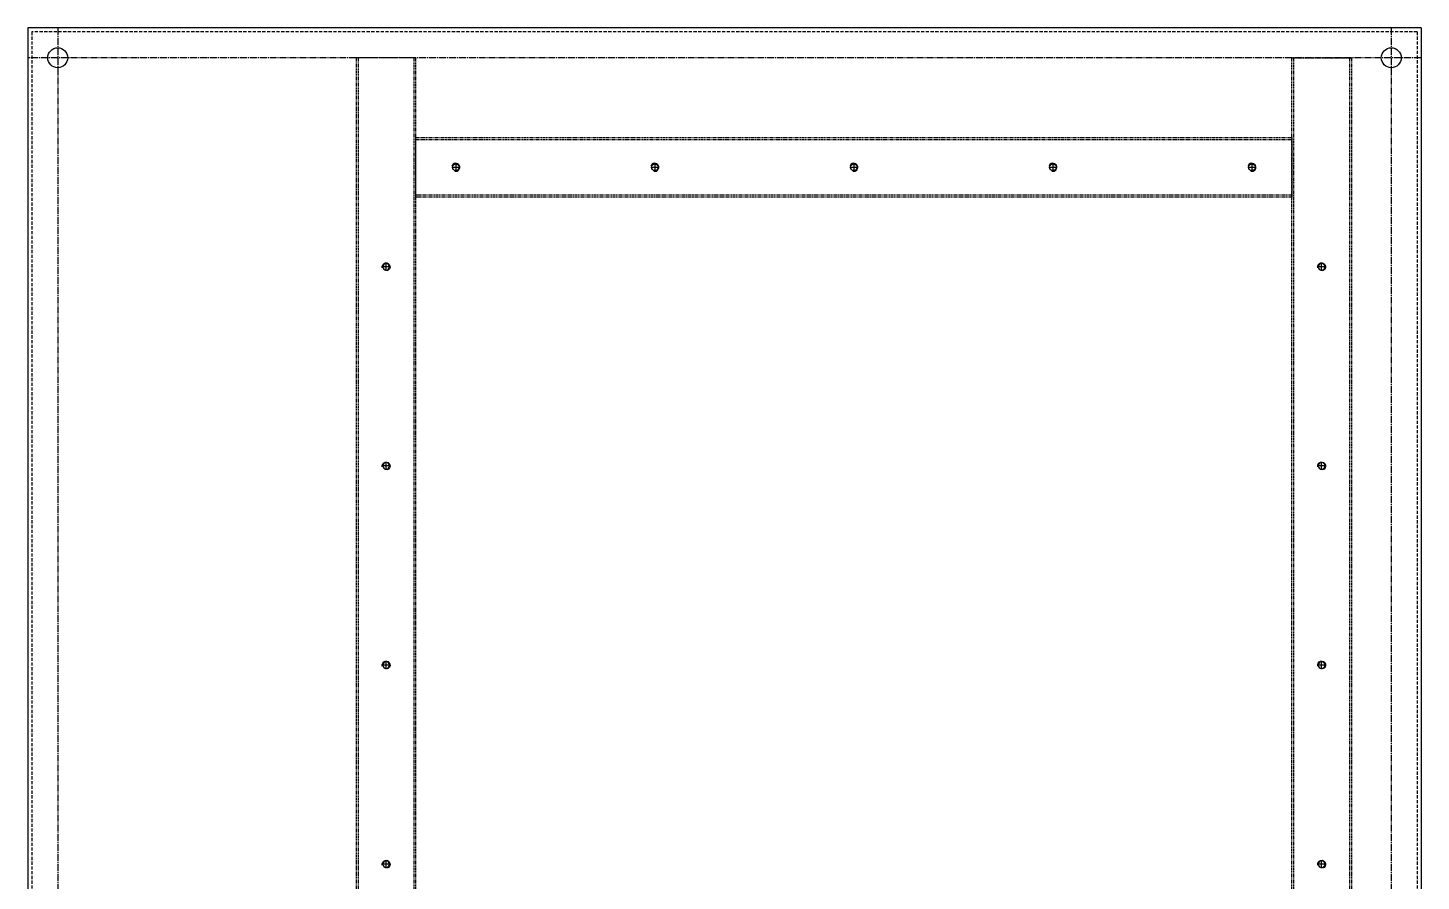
# Model space of a CAD drawing. Header units: inches. Extents: x 12 to 11036, y 8 to 6728.
# Drawn here: x 10336 to 11036, y 4461 to 4889 of the extents above; entities that cross this region are included whole.
import ezdxf

# ---------------------------------------------------------------- set-up
doc = ezdxf.new("R2010")
doc.units = ezdxf.units.IN
doc.header["$MEASUREMENT"] = 0
for name, pattern in [('CENTER', [50.8, 31.75, -6.35, 6.35, -6.35]), ('CENTER1', [10, 7, -1, 1, -1]), ('HIDDEN2', [4.7625, 3.175, -1.5875]), ('PHANTOM2', [31.75, 15.875, -3.175, 3.175, -3.175, 3.175, -3.175])]:
    doc.linetypes.add(name, pattern=pattern)
doc.layers.add('CENTER', color=1, linetype='CENTER')
doc.layers.add('THIN', color=3, linetype='Continuous')

# ---------------------------------------------------------------- blocks, each defined once
blk = doc.blocks.new('A$C0D9648A1')
blk.add_circle((0, 0), 1.69)
at = {"layer": 'CENTER'}
for p, q in [((2, 0), (-2, 0)), ((0, -2), (0, 2))]:
    blk.add_line(p, q, dxfattribs=at)
at = {"layer": 'THIN'}
blk.add_arc((0, 0), 2, 75, 345, dxfattribs=at)

msp = doc.modelspace()

# ---------------------------------------------------------------- linework, layer by layer
for p, q in [((10335.618, 4889.343), (10335.618, 4019.343)), ((11035.618, 4889.343), (10335.618, 4889.343)), ((11035.618, 4889.343), (11035.618, 4019.343))]:
    msp.add_line(p, q)
at = {"color": 2, "linetype": 'HIDDEN2', "ltscale": 0.5}
for p, q in [((10337.618, 4887.343), (10337.618, 4021.343)), ((11033.618, 4887.343), (10337.618, 4887.343)), ((11033.618, 4887.343), (11033.618, 4021.343))]:
    msp.add_line(p, q, dxfattribs=at)
at = {"color": 1, "linetype": 'CENTER1', "ltscale": 0.5}
for p, q in [((10350.618, 4889.343), (10350.618, 4019.343)), ((11020.618, 4889.343), (11020.618, 4019.343)), ((11035.618, 4874.343), (10335.618, 4874.343))]:
    msp.add_line(p, q, dxfattribs=at)
at = {"color": 6, "linetype": 'PHANTOM2', "ltscale": 0.1}
for p, q in [((10501.618, 4874.343), (10501.618, 4034.343)), ((10529.618, 4034.343), (10529.618, 4874.343)), ((10971.618, 4034.343), (10971.618, 4874.343)), ((10999.618, 4874.343), (10999.618, 4034.343)), ((10530.618, 4833.343), (10970.618, 4833.343)), ((10970.618, 4805.343), (10530.618, 4805.343))]:
    msp.add_line(p, q, dxfattribs=at)
for points in [[(10500.618, 4874.343), (10500.618, 4034.343), (10530.618, 4034.343), (10530.618, 4874.343)], [(11000.618, 4874.343), (11000.618, 4034.343), (10970.618, 4034.343), (10970.618, 4874.343)], [(10530.618, 4834.343), (10970.618, 4834.343), (10970.618, 4804.343), (10530.618, 4804.343)]]:
    msp.add_lwpolyline(points, close=True, dxfattribs=at)
for centre in [(10350.618, 4874.343), (11020.618, 4874.343)]:
    msp.add_circle(centre, 5)

# ---------------------------------------------------------------- block references
at = {"rotation": 180}
for p in [(10550.618, 4819.343), (10550.618, 4819.343), (10650.618, 4819.343), (10650.618, 4819.343), (10750.618, 4819.343), (10850.618, 4819.343), (10950.618, 4819.343)]:
    msp.add_blockref('A$C0D9648A1', p, dxfattribs=at)
at = {"xscale": -1, "rotation": 90}
for p in [(10515.618, 4769.343), (10985.618, 4769.343), (10515.618, 4669.343), (10985.618, 4669.343), (10515.618, 4569.343), (10515.618, 4569.343), (10985.618, 4569.343), (10985.618, 4569.343), (10515.618, 4469.343), (10985.618, 4469.343)]:
    msp.add_blockref('A$C0D9648A1', p, dxfattribs=at)

doc.saveas('drawing.dxf')
